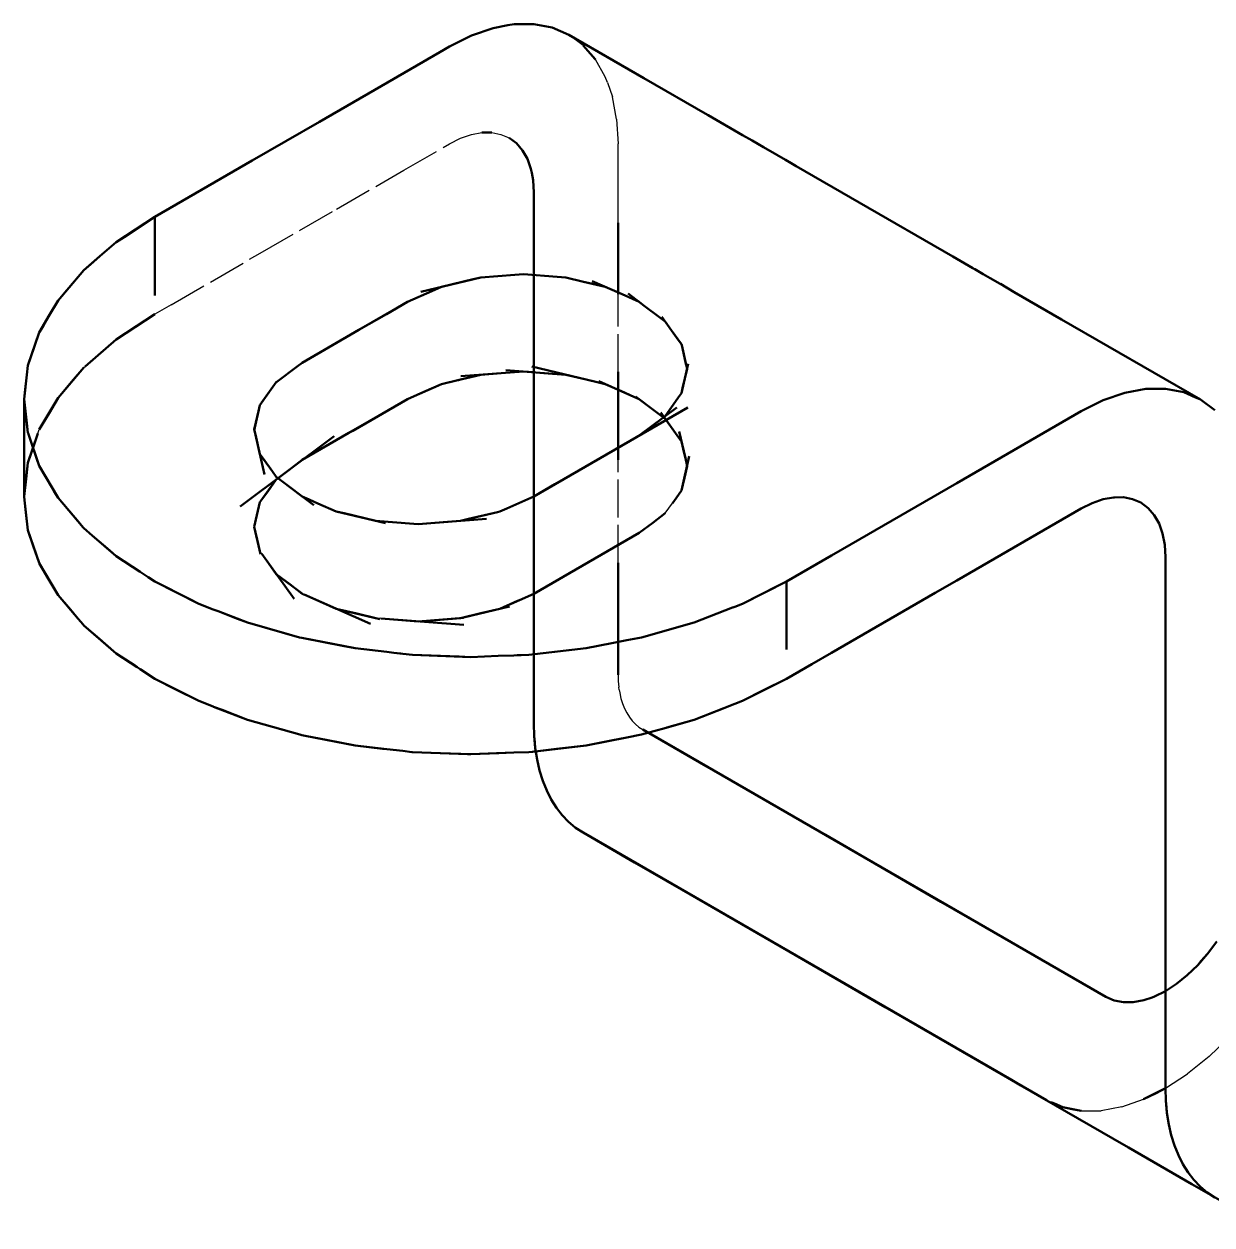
# Model space of a CAD drawing. Header units: millimetres. Extents: x 0 to 420, y 0 to 297.
# Drawn here: x 270.06 to 309.95, y 166.42 to 206.74 of the extents above; entities that cross this region are included whole.
import ezdxf

# ---------------------------------------------------------------- set-up
doc = ezdxf.new("R2010")
doc.units = ezdxf.units.MM
doc.linetypes.add('DASHED', pattern=[1.524, 1.27, -0.254])
doc.layers.add('OCULTA', color=8, linetype='DASHED', lineweight=25)
doc.layers.add('VISIBLE', color=7, linetype='CONTINUOUS', lineweight=50)

msp = doc.modelspace()

# ---------------------------------------------------------------- linework, layer by layer
at = {"layer": 'OCULTA'}
for p, q in [((288.84, 206.022), (288.352, 206.383)), ((289.578, 204.971), (289.251, 205.549)), ((289.648, 204.775), (289.578, 204.971)), ((289.648, 204.775), (289.816, 204.3)), ((289.961, 203.545), (289.816, 204.3)), ((289.961, 203.545), (290.009, 202.721)), ((284.352, 202.721), (284.721, 202.906)), ((284.721, 202.906), (284.957, 202.988)), ((284.957, 202.988), (285.084, 203.032)), ((285.084, 203.032), (285.434, 203.097)), ((285.766, 203.099), (286.074, 203.039)), ((286.074, 203.039), (286.351, 202.918)), ((282.811, 201.831), (284.352, 202.721)), ((290.009, 202.342), (290.009, 202.721)), ((290.009, 201.088), (290.009, 202.342)), ((280.549, 200.525), (282.811, 201.831)), ((290.009, 200.071), (290.009, 201.088)), ((277.993, 199.049), (280.549, 200.525)), ((274.996, 197.319), (277.993, 199.049)), ((290.009, 195.063), (290.009, 197.676)), ((274.996, 197.319), (274.452, 197.005)), ((272.069, 195.212), (272.11, 195.247)), ((270.526, 192.996), (270.57, 193.123)), ((290.009, 188.651), (290.009, 192.112)), ((291.59, 190.314), (291.835, 190.656)), ((278.042, 188.951), (277.979, 189.039)), ((279.469, 187.586), (279.402, 187.615)), ((282.045, 186.78), (281.868, 186.794)), ((290.009, 184.886), (290.015, 184.676)), ((290.015, 184.676), (290.033, 184.474)), ((290.046, 184.389), (290.033, 184.474)), ((290.046, 184.389), (290.063, 184.28)), ((290.063, 184.28), (290.105, 184.096)), ((290.105, 184.096), (290.159, 183.922)), ((290.159, 183.922), (290.224, 183.76)), ((290.224, 183.76), (290.301, 183.61)), ((290.301, 183.61), (290.388, 183.472)), ((290.388, 183.472), (290.485, 183.347)), ((290.485, 183.347), (290.593, 183.235)), ((290.593, 183.235), (290.711, 183.137)), ((290.711, 183.137), (290.837, 183.054)), ((309.858, 172.073), (310.425, 172.623)), ((309.858, 172.073), (309.132, 171.487)), ((308.393, 171.005), (309.132, 171.487)), ((304.393, 170.609), (304.553, 170.539)), ((306.929, 170.382), (307.655, 170.635)), ((305.565, 170.248), (306.229, 170.253)), ((306.929, 170.382), (306.229, 170.253))]:
    msp.add_line(p, q, dxfattribs=at)
at = {"layer": 'VISIBLE'}
for p, q in [((285.09, 206.357), (285.816, 206.609)), ((285.09, 206.357), (285.816, 206.609)), ((285.816, 206.609), (286.311, 206.701)), ((285.816, 206.609), (286.311, 206.701)), ((285.816, 206.609), (285.816, 206.609)), ((285.816, 206.609), (285.816, 206.609)), ((286.311, 206.701), (286.516, 206.739)), ((286.311, 206.701), (286.516, 206.739)), ((286.516, 206.739), (287.18, 206.744)), ((286.516, 206.739), (287.18, 206.744)), ((286.516, 206.739), (286.516, 206.739)), ((286.516, 206.739), (286.516, 206.739)), ((287.795, 206.625), (287.18, 206.744)), ((287.18, 206.744), (287.18, 206.744)), ((287.18, 206.744), (287.18, 206.744)), ((287.18, 206.744), (287.795, 206.625)), ((287.795, 206.625), (288.352, 206.383)), ((287.795, 206.625), (287.795, 206.625)), ((287.795, 206.625), (287.795, 206.625)), ((287.795, 206.625), (288.352, 206.383)), ((285.09, 206.357), (284.352, 205.987)), ((284.352, 205.987), (285.09, 206.357)), ((285.09, 206.357), (285.09, 206.357)), ((288.352, 206.383), (288.352, 206.383)), ((288.352, 206.383), (290.87, 204.929)), ((282.057, 204.662), (284.024, 205.797)), ((282.057, 204.662), (284.024, 205.797)), ((284.024, 205.797), (284.352, 205.987)), ((284.024, 205.797), (284.352, 205.987)), ((284.352, 205.987), (284.352, 205.987)), ((288.84, 206.022), (289.251, 205.549)), ((288.84, 206.022), (289.241, 205.56)), ((289.251, 205.549), (289.241, 205.56)), ((290.87, 204.929), (293.012, 203.692)), ((279.983, 203.464), (282.057, 204.662)), ((279.983, 203.464), (282.057, 204.662)), ((293.012, 203.692), (293.032, 203.681)), ((293.032, 203.681), (294.191, 203.012)), ((277.72, 202.158), (279.983, 203.464)), ((277.72, 202.158), (279.983, 203.464)), ((285.434, 203.097), (285.766, 203.099)), ((285.434, 203.097), (285.466, 203.098)), ((285.766, 203.099), (285.466, 203.098)), ((286.351, 202.918), (286.595, 202.738)), ((294.191, 203.012), (294.509, 202.828)), ((286.595, 202.738), (286.801, 202.502)), ((286.801, 202.502), (286.965, 202.214)), ((294.509, 202.828), (294.89, 202.608)), ((294.89, 202.608), (295.339, 202.349)), ((275.165, 200.682), (277.72, 202.158)), ((275.165, 200.682), (277.72, 202.158)), ((286.965, 202.214), (287.084, 201.877)), ((295.339, 202.349), (295.633, 202.179)), ((295.633, 202.179), (295.823, 202.07)), ((295.823, 202.07), (295.935, 202.005)), ((287.109, 201.745), (287.084, 201.877)), ((287.156, 201.5), (287.109, 201.745)), ((295.935, 202.005), (295.985, 201.976)), ((295.985, 201.976), (298.101, 200.754)), ((287.18, 201.088), (287.156, 201.5)), ((287.18, 199.455), (287.18, 201.088)), ((274.452, 200.271), (275.165, 200.682)), ((274.452, 200.271), (275.165, 200.682)), ((298.101, 200.754), (301.254, 198.934)), ((274.452, 200.271), (273.158, 199.419)), ((273.158, 199.419), (274.452, 200.271)), ((274.452, 200.271), (273.417, 199.59)), ((274.452, 197.633), (274.452, 200.271)), ((274.452, 200.243), (274.452, 200.271)), ((274.452, 200.271), (274.452, 200.271)), ((274.452, 200.243), (274.452, 198.582)), ((290.009, 197.676), (290.009, 200.071)), ((290.009, 200.071), (290.009, 199.588)), ((272.609, 198.945), (273.158, 199.419)), ((272.609, 198.945), (273.158, 199.419)), ((273.158, 199.419), (273.417, 199.59)), ((273.158, 199.419), (273.158, 199.419)), ((287.18, 199.309), (287.18, 199.455)), ((287.18, 196.696), (287.18, 199.309)), ((287.18, 199.309), (287.18, 197.303)), ((290.009, 197.676), (290.009, 199.588)), ((272.609, 198.945), (272.069, 198.478)), ((272.609, 198.945), (272.287, 198.666)), ((272.287, 198.666), (272.609, 198.945)), ((301.254, 198.934), (301.926, 198.546)), ((272.069, 198.478), (271.201, 197.462)), ((271.201, 197.462), (272.069, 198.478)), ((272.069, 198.478), (271.375, 197.665)), ((272.069, 198.478), (272.287, 198.666)), ((272.069, 198.478), (272.287, 198.666)), ((272.069, 198.478), (272.069, 198.478)), ((272.069, 198.478), (272.069, 198.478)), ((274.452, 197.633), (274.452, 198.582)), ((301.926, 198.546), (301.932, 198.542)), ((301.932, 198.542), (301.936, 198.54)), ((301.936, 198.54), (301.991, 198.508)), ((301.991, 198.508), (302.1, 198.446)), ((302.1, 198.446), (302.268, 198.348)), ((283.387, 197.754), (285.403, 198.235)), ((284.077, 197.918), (285.138, 198.172)), ((285.403, 198.235), (285.138, 198.172)), ((285.403, 198.235), (286.542, 198.322)), ((286.827, 198.343), (286.542, 198.322)), ((286.827, 198.343), (287.965, 198.257)), ((288.25, 198.235), (287.965, 198.257)), ((288.85, 198.092), (288.25, 198.235)), ((288.85, 198.092), (289.577, 197.918)), ((288.85, 198.092), (289.311, 197.982)), ((290.143, 197.667), (289.144, 198.11)), ((302.268, 198.348), (302.51, 198.209)), ((302.51, 198.209), (302.846, 198.015)), ((271.201, 197.462), (271.375, 197.665)), ((283.757, 197.777), (282.938, 197.413)), ((283.757, 197.777), (284.077, 197.918)), ((283.757, 197.777), (283.849, 197.817)), ((284.077, 197.918), (283.849, 197.817)), ((289.577, 197.918), (289.311, 197.982)), ((290.143, 197.667), (289.577, 197.918)), ((290.143, 197.667), (290.716, 197.413)), ((290.143, 197.667), (290.488, 197.514)), ((290.89, 197.282), (290.342, 197.694)), ((302.846, 198.015), (302.848, 198.014)), ((302.848, 198.014), (303.316, 197.743)), ((303.316, 197.743), (304.905, 196.826)), ((270.919, 196.982), (271.201, 197.462)), ((270.919, 196.982), (271.201, 197.462)), ((271.201, 197.462), (271.201, 197.462)), ((271.201, 197.462), (271.201, 197.462)), ((281.305, 196.471), (282.938, 197.413)), ((282.938, 197.413), (282.23, 197.005)), ((287.18, 196.696), (287.18, 197.303)), ((290.716, 197.413), (290.488, 197.514)), ((290.89, 197.282), (290.716, 197.413)), ((291.413, 196.889), (290.89, 197.282)), ((270.919, 196.982), (270.57, 196.389)), ((270.57, 196.389), (270.919, 196.982)), ((270.919, 196.982), (270.696, 196.603)), ((274.452, 197.005), (273.158, 196.153)), ((274.452, 197.005), (273.831, 196.596)), ((281.305, 196.471), (282.23, 197.005)), ((291.413, 196.889), (291.59, 196.756)), ((291.413, 196.889), (291.415, 196.887)), ((291.59, 196.756), (291.415, 196.887)), ((291.806, 196.455), (291.481, 196.908)), ((304.905, 196.826), (309.565, 194.136)), ((270.57, 196.389), (270.696, 196.603)), ((273.158, 196.153), (273.831, 196.596)), ((281.305, 196.471), (279.402, 195.372)), ((287.18, 193.745), (287.18, 196.696)), ((291.806, 196.455), (291.59, 196.756)), ((291.806, 196.455), (292.139, 195.99)), ((291.806, 196.455), (292.029, 196.143)), ((270.57, 196.389), (270.188, 195.278)), ((270.57, 196.389), (270.264, 195.5)), ((270.264, 195.5), (270.57, 196.389)), ((270.57, 196.389), (270.57, 196.389)), ((270.57, 196.389), (270.57, 196.389)), ((272.11, 195.247), (273.158, 196.153)), ((273.158, 196.153), (272.635, 195.701)), ((292.139, 195.99), (292.029, 196.143)), ((272.11, 195.247), (272.635, 195.701)), ((292.145, 195.963), (292.139, 195.99)), ((292.297, 195.296), (292.145, 195.963)), ((292.145, 195.963), (292.289, 195.332)), ((270.151, 194.961), (270.188, 195.278)), ((270.151, 194.961), (270.188, 195.278)), ((270.188, 195.278), (270.264, 195.5)), ((270.188, 195.278), (270.264, 195.5)), ((270.188, 195.278), (270.188, 195.278)), ((270.188, 195.278), (270.188, 195.278)), ((271.201, 194.196), (272.069, 195.212)), ((272.069, 195.212), (271.652, 194.724)), ((278.546, 194.729), (279.227, 195.241)), ((279.402, 195.372), (279.227, 195.241)), ((289.263, 194.727), (287.112, 195.241)), ((292.364, 195.331), (292.139, 194.346)), ((292.297, 195.296), (292.289, 195.332)), ((292.297, 195.296), (292.327, 195.168)), ((270.151, 194.961), (270.058, 194.147)), ((270.058, 194.147), (270.151, 194.961)), ((270.151, 194.961), (270.084, 194.373)), ((284.077, 194.652), (284.713, 194.804)), ((284.585, 194.774), (285.403, 194.969)), ((284.713, 194.804), (284.647, 194.788)), ((285.403, 194.969), (284.713, 194.804)), ((285.403, 194.969), (284.713, 194.804)), ((286.827, 195.077), (284.724, 194.918)), ((285.403, 194.969), (286.086, 195.021)), ((286.086, 195.021), (285.403, 194.969)), ((285.403, 194.969), (285.403, 194.969)), ((285.403, 194.969), (285.403, 194.969)), ((286.827, 195.077), (286.086, 195.021)), ((286.827, 195.077), (286.086, 195.021)), ((288.25, 194.969), (286.236, 195.122)), ((286.827, 195.077), (287.51, 195.025)), ((287.18, 195.05), (286.827, 195.077)), ((286.827, 195.077), (286.827, 195.077)), ((286.827, 195.077), (286.827, 195.077)), ((287.18, 193.745), (287.18, 195.05)), ((287.18, 195.05), (287.18, 195.05)), ((287.18, 195.05), (287.18, 195.05)), ((287.18, 195.05), (287.18, 195.05)), ((287.18, 195.05), (287.18, 195.05)), ((287.18, 195.05), (287.18, 195.05)), ((287.18, 195.05), (287.18, 195.05)), ((287.18, 195.05), (287.18, 195.05)), ((287.18, 195.05), (287.18, 195.05)), ((287.18, 195.05), (287.18, 195.05)), ((287.18, 195.05), (287.18, 195.05)), ((287.18, 195.05), (287.18, 195.05)), ((287.18, 195.05), (287.18, 195.05)), ((287.18, 195.05), (287.18, 195.05)), ((287.18, 195.05), (287.18, 195.05)), ((287.18, 195.05), (287.18, 195.05)), ((288.25, 194.969), (287.51, 195.025)), ((288.25, 194.969), (288.887, 194.817)), ((289.263, 194.727), (288.887, 194.817)), ((290.009, 192.112), (290.009, 195.063)), ((290.009, 195.063), (290.009, 192.977)), ((292.327, 195.168), (292.177, 194.511)), ((271.201, 194.196), (271.652, 194.724)), ((277.979, 193.949), (278.418, 194.561)), ((278.527, 194.714), (278.022, 194.009)), ((278.527, 194.714), (278.418, 194.561)), ((278.546, 194.729), (278.527, 194.714)), ((282.938, 194.147), (283.484, 194.39)), ((284.077, 194.652), (283.06, 194.202)), ((284.077, 194.652), (283.484, 194.39)), ((284.585, 194.774), (284.077, 194.652)), ((284.077, 194.652), (284.077, 194.652)), ((284.077, 194.652), (284.077, 194.652)), ((284.647, 194.788), (284.585, 194.774)), ((289.577, 194.652), (289.263, 194.727)), ((290.542, 194.225), (289.361, 194.748)), ((289.577, 194.652), (290.123, 194.41)), ((290.542, 194.225), (290.123, 194.41)), ((292.139, 194.346), (292.177, 194.511)), ((307.729, 194.492), (307.029, 194.362)), ((308.393, 194.497), (307.729, 194.492)), ((309.009, 194.378), (308.393, 194.497)), ((270.058, 194.147), (270.084, 194.373)), ((270.058, 194.147), (270.065, 194.086)), ((270.058, 194.147), (270.162, 193.243)), ((270.058, 190.881), (270.058, 194.147)), ((270.058, 194.147), (270.058, 194.147)), ((270.065, 194.086), (270.188, 193.017)), ((270.57, 193.123), (271.201, 194.196)), ((271.201, 194.196), (270.898, 193.681)), ((280.972, 193.012), (282.938, 194.147)), ((282.938, 194.147), (281.099, 193.086)), ((282.938, 194.147), (281.099, 193.086)), ((283.06, 194.202), (282.938, 194.147)), ((282.938, 194.147), (282.938, 194.147)), ((290.716, 194.147), (290.542, 194.225)), ((291.359, 193.663), (290.594, 194.239)), ((290.716, 194.147), (291.136, 193.832)), ((292.043, 194.213), (291.7, 193.733)), ((292.043, 194.213), (291.801, 193.874)), ((292.043, 194.213), (292.139, 194.346)), ((306.303, 194.11), (305.565, 193.739)), ((307.029, 194.362), (306.303, 194.11)), ((309.405, 194.205), (309.009, 194.378)), ((309.405, 194.205), (309.565, 194.136)), ((310.053, 193.775), (309.565, 194.136)), ((309.565, 194.136), (309.565, 194.136)), ((309.565, 194.136), (310.053, 193.775)), ((270.57, 193.123), (270.898, 193.681)), ((277.783, 193.089), (277.979, 193.949)), ((277.791, 193.127), (277.941, 193.784)), ((277.979, 193.949), (277.941, 193.784)), ((292.354, 193.868), (287.18, 190.881)), ((287.18, 190.284), (287.18, 193.745)), ((287.18, 190.881), (287.18, 193.745)), ((291.978, 193.872), (290.716, 192.923)), ((291.59, 193.58), (290.891, 193.054)), ((291.359, 193.663), (291.136, 193.832)), ((291.59, 193.49), (291.359, 193.663)), ((291.936, 193.008), (291.444, 193.694)), ((291.801, 193.874), (291.59, 193.58)), ((291.59, 193.58), (291.7, 193.733)), ((301.387, 191.327), (305.565, 193.739)), ((270.188, 193.017), (270.162, 193.243)), ((291.59, 193.49), (291.854, 193.122)), ((270.193, 193.001), (270.188, 193.017)), ((270.188, 192.012), (270.526, 192.996)), ((270.193, 193.001), (270.57, 191.906)), ((270.193, 193.001), (270.494, 192.128)), ((270.526, 192.996), (270.387, 192.589)), ((277.315, 190.537), (280.469, 192.908)), ((277.799, 193.093), (277.791, 193.127)), ((278.135, 191.618), (277.799, 193.093)), ((277.799, 193.093), (277.829, 192.962)), ((277.979, 192.305), (277.829, 192.962)), ((280.972, 193.012), (279.402, 192.106)), ((280.972, 193.012), (279.402, 192.106)), ((280.972, 193.012), (281.099, 193.086)), ((281.099, 193.086), (280.972, 193.012)), ((290.716, 192.923), (287.887, 191.29)), ((290.009, 192.112), (290.009, 192.977)), ((290.716, 192.923), (290.891, 193.054)), ((291.936, 193.008), (291.854, 193.122)), ((292.139, 192.724), (291.936, 193.008)), ((292.268, 192.16), (292.062, 193.063)), ((270.188, 192.012), (270.387, 192.589)), ((292.139, 192.724), (292.229, 192.329)), ((270.058, 190.881), (270.188, 192.012)), ((270.188, 192.012), (270.126, 191.469)), ((270.57, 191.906), (270.494, 192.128)), ((278.403, 191.713), (277.979, 192.305)), ((277.979, 192.305), (278.088, 192.152)), ((278.403, 191.713), (278.088, 192.152)), ((279.402, 192.106), (278.947, 191.764)), ((279.402, 192.106), (278.947, 191.764)), ((279.402, 192.106), (279.402, 192.106)), ((292.139, 191.08), (292.401, 192.23)), ((292.268, 192.16), (292.229, 192.329)), ((292.327, 191.902), (292.268, 192.16)), ((270.989, 191.195), (270.57, 191.906)), ((278.403, 191.713), (278.527, 191.539)), ((278.527, 191.448), (278.947, 191.764)), ((278.947, 191.764), (278.588, 191.494)), ((292.327, 191.902), (292.237, 191.508)), ((270.058, 190.881), (270.126, 191.469)), ((270.989, 191.195), (271.201, 190.833)), ((270.989, 191.195), (271.075, 191.048)), ((278.014, 190.732), (278.527, 191.448)), ((278.527, 191.448), (278.242, 191.05)), ((279.791, 190.589), (278.527, 191.539)), ((278.527, 191.539), (278.702, 191.408)), ((278.588, 191.494), (278.588, 191.494)), ((278.588, 191.494), (278.588, 191.494)), ((278.588, 191.494), (278.588, 191.494)), ((278.588, 191.494), (278.588, 191.494)), ((278.588, 191.494), (278.588, 191.494)), ((278.588, 191.494), (278.588, 191.494)), ((278.588, 191.494), (278.588, 191.494)), ((278.588, 191.494), (278.588, 191.494)), ((278.588, 191.494), (278.588, 191.494)), ((278.588, 191.494), (278.588, 191.494)), ((278.588, 191.494), (278.588, 191.494)), ((278.588, 191.494), (278.588, 191.494)), ((278.588, 191.494), (278.588, 191.494)), ((278.588, 191.494), (278.588, 191.494)), ((278.588, 191.494), (278.588, 191.494)), ((278.588, 191.494), (278.588, 191.494)), ((278.588, 191.494), (278.588, 191.494)), ((278.588, 191.494), (278.588, 191.494)), ((278.588, 191.494), (278.588, 191.494)), ((278.588, 191.494), (278.702, 191.408)), ((279.402, 190.881), (278.702, 191.408)), ((278.702, 191.408), (279.402, 190.881)), ((287.18, 190.881), (287.887, 191.29)), ((292.139, 191.08), (292.237, 191.508)), ((301.387, 191.327), (297.832, 189.274)), ((270.072, 190.758), (270.058, 190.881)), ((270.072, 190.758), (270.058, 190.881)), ((270.058, 190.881), (270.058, 190.881)), ((270.188, 189.751), (270.072, 190.758)), ((270.072, 190.758), (270.12, 190.339)), ((270.188, 189.751), (270.072, 190.758)), ((271.201, 190.833), (271.075, 191.048)), ((271.201, 190.833), (272.047, 189.842)), ((271.201, 190.833), (271.895, 190.02)), ((278.014, 190.732), (278.242, 191.05)), ((279.928, 190.648), (279.402, 190.881)), ((279.402, 190.881), (279.63, 190.78)), ((279.402, 190.881), (279.402, 190.881)), ((279.402, 190.881), (279.402, 190.881)), ((279.402, 190.881), (279.928, 190.648)), ((279.928, 190.648), (279.63, 190.78)), ((287.18, 190.881), (286.269, 190.477)), ((286.269, 190.477), (287.18, 190.881)), ((287.18, 190.881), (287.18, 190.881)), ((287.18, 190.881), (287.18, 190.881)), ((287.18, 190.881), (287.18, 190.881)), ((287.18, 190.881), (287.18, 190.881)), ((287.18, 190.881), (287.18, 190.881)), ((287.18, 190.881), (287.18, 190.881)), ((287.18, 190.881), (287.18, 190.881)), ((287.18, 190.881), (287.18, 190.881)), ((287.18, 190.881), (287.18, 190.881)), ((287.18, 190.881), (287.18, 190.881)), ((287.18, 190.881), (287.18, 190.881)), ((287.18, 190.881), (287.18, 190.881)), ((292.139, 191.08), (291.876, 190.713)), ((305.934, 190.658), (306.297, 190.785)), ((306.297, 190.785), (306.648, 190.85)), ((306.648, 190.85), (306.979, 190.852)), ((306.648, 190.85), (306.68, 190.85)), ((306.979, 190.852), (306.68, 190.85)), ((306.979, 190.852), (307.287, 190.792)), ((307.287, 190.792), (307.565, 190.671)), ((277.979, 190.683), (277.881, 190.255)), ((278.014, 190.732), (277.979, 190.683)), ((279.928, 190.648), (280.541, 190.376)), ((279.928, 190.648), (280.541, 190.376)), ((282.196, 189.981), (280.541, 190.376)), ((280.541, 190.376), (280.806, 190.313)), ((280.541, 190.376), (280.541, 190.376)), ((280.541, 190.376), (280.541, 190.376)), ((280.541, 190.376), (280.806, 190.313)), ((285.955, 190.356), (284.715, 190.06)), ((284.715, 190.06), (285.955, 190.356)), ((285.955, 190.356), (284.98, 190.123)), ((285.955, 190.356), (286.041, 190.376)), ((285.955, 190.356), (286.041, 190.376)), ((286.041, 190.376), (286.269, 190.477)), ((286.041, 190.376), (286.269, 190.477)), ((286.041, 190.376), (286.041, 190.376)), ((286.041, 190.376), (286.041, 190.376)), ((291.835, 190.656), (291.876, 190.713)), ((301.387, 188.061), (305.565, 190.473)), ((305.565, 190.473), (305.934, 190.658)), ((307.565, 190.671), (307.809, 190.491)), ((307.809, 190.491), (308.014, 190.254)), ((270.188, 189.751), (270.12, 190.339)), ((272.047, 189.842), (271.895, 190.02)), ((277.791, 189.861), (277.881, 190.255)), ((281.868, 190.06), (280.806, 190.313)), ((280.806, 190.313), (281.868, 190.06)), ((282.285, 190.028), (281.868, 190.06)), ((281.868, 190.06), (282.152, 190.038)), ((281.868, 190.06), (281.868, 190.06)), ((281.868, 190.06), (281.868, 190.06)), ((281.868, 190.06), (282.152, 190.038)), ((282.285, 190.028), (282.152, 190.038)), ((282.152, 190.038), (282.285, 190.028)), ((282.285, 190.028), (283.291, 189.951)), ((282.285, 190.028), (283.291, 189.951)), ((285.593, 190.126), (283.291, 189.951)), ((283.291, 189.951), (284.285, 190.027)), ((283.291, 189.951), (283.576, 189.973)), ((283.291, 189.951), (283.291, 189.951)), ((283.291, 189.951), (283.291, 189.951)), ((284.715, 190.06), (283.576, 189.973)), ((284.285, 190.027), (284.715, 190.06)), ((284.715, 190.06), (284.98, 190.123)), ((284.715, 190.06), (284.715, 190.06)), ((284.715, 190.06), (284.715, 190.06)), ((287.18, 186.044), (287.18, 190.284)), ((287.18, 190.284), (287.18, 190.235)), ((287.18, 186.044), (287.18, 190.235)), ((290.716, 189.657), (291.171, 189.999)), ((291.59, 190.314), (291.171, 189.999)), ((308.014, 190.254), (308.178, 189.966)), ((308.178, 189.966), (308.297, 189.63)), ((270.565, 188.655), (270.188, 189.751)), ((270.188, 189.751), (270.371, 189.218)), ((270.371, 189.218), (270.188, 189.751)), ((270.188, 189.751), (270.188, 189.751)), ((270.188, 189.751), (270.188, 189.751)), ((272.047, 189.842), (272.069, 189.817)), ((272.352, 189.572), (272.069, 189.817)), ((272.352, 189.572), (273.158, 188.875)), ((272.352, 189.572), (272.94, 189.064)), ((278.002, 188.937), (277.791, 189.861)), ((277.791, 189.861), (277.889, 189.433)), ((290.716, 189.657), (289.019, 188.677)), ((308.297, 189.63), (308.369, 189.252)), ((270.565, 188.655), (270.371, 189.218)), ((270.565, 188.655), (270.371, 189.218)), ((277.979, 189.039), (277.889, 189.433)), ((297.832, 189.274), (297.177, 188.896)), ((308.393, 188.84), (308.369, 189.252)), ((273.158, 188.875), (272.94, 189.064)), ((273.158, 188.875), (273.964, 188.345)), ((279.127, 187.437), (278.042, 188.951)), ((278.042, 188.951), (278.264, 188.641)), ((297.177, 188.896), (295.665, 188.024)), ((308.393, 187.207), (308.393, 188.84)), ((270.57, 188.64), (270.565, 188.655)), ((270.57, 188.64), (270.565, 188.655)), ((271.201, 187.567), (270.57, 188.64)), ((270.57, 188.64), (270.873, 188.125)), ((270.873, 188.125), (270.57, 188.64)), ((270.57, 188.64), (270.57, 188.64)), ((270.57, 188.64), (270.57, 188.64)), ((274.23, 188.17), (273.964, 188.345)), ((273.964, 188.345), (274.193, 188.194)), ((278.527, 188.273), (278.264, 188.641)), ((287.18, 187.615), (289.019, 188.677)), ((290.009, 188.651), (290.009, 184.886)), ((290.009, 188.651), (290.009, 185.832)), ((271.201, 187.567), (270.873, 188.125)), ((271.201, 187.567), (270.873, 188.125)), ((274.23, 188.17), (274.193, 188.194)), ((274.23, 188.17), (274.452, 188.024)), ((274.452, 188.024), (275.927, 187.277)), ((274.452, 188.024), (275.632, 187.426)), ((279.452, 187.578), (278.527, 188.273)), ((278.527, 188.273), (278.982, 187.931)), ((295.665, 188.024), (294.19, 187.277)), ((295.665, 188.024), (295.37, 187.874)), ((295.665, 187.996), (295.665, 188.024)), ((295.665, 188.024), (295.665, 185.74)), ((295.665, 187.996), (295.665, 186.334)), ((300.66, 187.641), (301.387, 188.061)), ((271.881, 186.771), (271.201, 187.567)), ((271.201, 187.567), (271.617, 187.079)), ((271.881, 186.771), (271.201, 187.567)), ((271.201, 187.567), (271.201, 187.567)), ((271.201, 187.567), (271.201, 187.567)), ((279.402, 187.615), (278.982, 187.931)), ((281.698, 186.598), (279.469, 187.586)), ((279.469, 187.586), (279.994, 187.353)), ((286.697, 187.401), (287.18, 187.615)), ((294.19, 187.277), (295.37, 187.874)), ((300.66, 187.641), (297.177, 185.63)), ((275.927, 187.277), (275.632, 187.426)), ((275.927, 187.277), (276.414, 187.089)), ((280.541, 187.11), (279.994, 187.353)), ((286.357, 187.186), (284.819, 186.818)), ((286.697, 187.401), (286.041, 187.11)), ((286.041, 187.11), (286.633, 187.373)), ((286.697, 187.401), (286.633, 187.373)), ((293.852, 187.146), (292.559, 186.647)), ((293.852, 187.146), (293.934, 187.178)), ((293.852, 187.146), (293.864, 187.151)), ((293.934, 187.178), (293.864, 187.151)), ((293.934, 187.178), (294.19, 187.277)), ((308.393, 187.207), (308.393, 183.176)), ((308.393, 187.207), (308.393, 185.056)), ((271.881, 186.771), (271.617, 187.079)), ((272.047, 186.576), (271.881, 186.771)), ((272.047, 186.576), (271.881, 186.771)), ((276.579, 187.025), (276.414, 187.089)), ((276.579, 187.025), (277.559, 186.647)), ((276.579, 187.025), (277.232, 186.773)), ((277.559, 186.647), (277.232, 186.773)), ((282.007, 186.76), (280.541, 187.11)), ((280.541, 187.11), (281.231, 186.946)), ((281.868, 186.794), (281.231, 186.946)), ((282.045, 186.78), (284.826, 186.569)), ((282.045, 186.78), (282.608, 186.737)), ((283.291, 186.685), (282.608, 186.737)), ((283.291, 186.685), (284.819, 186.802)), ((283.291, 186.685), (284.031, 186.742)), ((284.715, 186.794), (284.031, 186.742)), ((284.715, 186.794), (285.404, 186.958)), ((284.715, 186.794), (284.819, 186.818)), ((286.041, 187.11), (285.404, 186.958)), ((272.047, 186.576), (272.069, 186.551)), ((272.069, 186.551), (272.047, 186.576)), ((273.158, 185.609), (272.069, 186.551)), ((272.069, 186.551), (272.592, 186.099)), ((272.592, 186.099), (272.069, 186.551)), ((272.069, 186.551), (272.069, 186.551)), ((272.069, 186.551), (272.069, 186.551)), ((279.313, 186.148), (277.559, 186.647)), ((277.559, 186.647), (278.967, 186.247)), ((290.799, 186.147), (292.559, 186.647)), ((290.799, 186.147), (292.207, 186.547)), ((292.559, 186.647), (292.207, 186.547)), ((295.665, 186.334), (295.665, 185.74)), ((273.158, 185.609), (272.592, 186.099)), ((273.158, 185.609), (272.592, 186.099)), ((279.313, 186.148), (278.967, 186.247)), ((279.313, 186.148), (279.319, 186.147)), ((279.319, 186.147), (279.386, 186.133)), ((279.386, 186.133), (281.177, 185.782)), ((279.386, 186.133), (280.805, 185.855)), ((287.18, 183.253), (287.18, 186.044)), ((289.8, 185.951), (288.941, 185.782)), ((289.8, 185.951), (290.302, 186.049)), ((290.302, 186.049), (290.799, 186.147)), ((290.302, 186.049), (290.428, 186.074)), ((290.799, 186.147), (290.428, 186.074)), ((273.862, 185.146), (273.158, 185.609)), ((273.158, 185.609), (273.779, 185.2)), ((273.158, 185.609), (273.158, 185.609)), ((273.779, 185.2), (273.158, 185.609)), ((281.177, 185.782), (280.805, 185.855)), ((281.177, 185.782), (282.244, 185.66)), ((282.476, 185.633), (282.244, 185.66)), ((282.476, 185.633), (282.784, 185.598)), ((282.476, 185.633), (282.716, 185.606)), ((282.784, 185.598), (282.716, 185.606)), ((282.784, 185.598), (283.101, 185.561)), ((283.101, 185.561), (285.059, 185.487)), ((283.101, 185.561), (284.667, 185.502)), ((285.981, 185.522), (285.059, 185.487)), ((285.981, 185.522), (286.503, 185.542)), ((286.503, 185.542), (287.017, 185.561)), ((286.503, 185.542), (286.625, 185.547)), ((287.017, 185.561), (286.625, 185.547)), ((287.017, 185.561), (288.941, 185.782)), ((287.017, 185.561), (288.556, 185.738)), ((288.941, 185.782), (288.556, 185.738)), ((290.009, 184.886), (290.009, 185.832)), ((296.516, 185.249), (297.177, 185.63)), ((273.862, 185.146), (273.779, 185.2)), ((273.862, 185.146), (273.779, 185.2)), ((273.964, 185.079), (273.862, 185.146)), ((273.964, 185.079), (273.862, 185.146)), ((285.059, 185.487), (284.667, 185.502)), ((296.516, 185.249), (295.665, 184.758)), ((273.964, 185.079), (274.452, 184.758)), ((274.452, 184.758), (273.964, 185.079)), ((275.927, 184.011), (274.452, 184.758)), ((274.452, 184.758), (275.16, 184.399)), ((275.927, 184.011), (274.452, 184.758)), ((274.452, 184.758), (274.452, 184.758)), ((295.665, 184.758), (294.19, 184.011)), ((295.665, 184.758), (294.898, 184.369)), ((308.393, 183.176), (308.393, 185.056)), ((275.927, 184.011), (275.16, 184.399)), ((294.19, 184.011), (294.898, 184.369)), ((276.414, 183.823), (275.927, 184.011)), ((276.414, 183.823), (275.927, 184.011)), ((275.927, 184.011), (275.927, 184.011)), ((293.934, 183.912), (292.559, 183.381)), ((293.934, 183.912), (293.342, 183.683)), ((293.934, 183.912), (294.19, 184.011)), ((276.42, 183.82), (276.414, 183.823)), ((276.42, 183.82), (276.414, 183.823)), ((277.559, 183.381), (276.42, 183.82)), ((276.42, 183.82), (276.71, 183.709)), ((277.559, 183.381), (276.42, 183.82)), ((277.559, 183.381), (276.71, 183.709)), ((292.559, 183.381), (293.342, 183.683)), ((279.319, 182.881), (277.559, 183.381)), ((277.559, 183.381), (278.403, 183.141)), ((279.319, 182.881), (277.559, 183.381)), ((277.559, 183.381), (277.559, 183.381)), ((279.319, 182.881), (278.403, 183.141)), ((287.192, 182.833), (287.18, 183.253)), ((291.622, 183.115), (290.799, 182.881)), ((292.559, 183.381), (291.622, 183.115)), ((291.622, 183.115), (291.644, 183.121)), ((292.559, 183.381), (291.644, 183.121)), ((308.393, 183.176), (308.393, 178.392)), ((279.386, 182.867), (279.319, 182.881)), ((279.386, 182.867), (279.319, 182.881)), ((279.319, 182.881), (279.319, 182.881)), ((279.503, 182.844), (279.386, 182.867)), ((279.503, 182.844), (279.386, 182.867)), ((281.177, 182.516), (279.503, 182.844)), ((279.503, 182.844), (280.211, 182.706)), ((281.177, 182.516), (279.503, 182.844)), ((281.177, 182.516), (280.211, 182.706)), ((287.192, 182.833), (287.228, 182.428)), ((287.192, 182.833), (287.211, 182.624)), ((290.302, 182.783), (288.941, 182.516)), ((288.941, 182.516), (289.833, 182.691)), ((290.302, 182.783), (289.833, 182.691)), ((290.302, 182.783), (290.799, 182.881)), ((290.837, 183.054), (306.394, 174.073)), ((290.837, 183.054), (292.964, 181.827)), ((282.244, 182.394), (281.177, 182.516)), ((281.177, 182.516), (282.1, 182.41)), ((282.244, 182.394), (281.177, 182.516)), ((281.177, 182.516), (281.177, 182.516)), ((282.244, 182.394), (282.1, 182.41)), ((282.244, 182.394), (282.784, 182.332)), ((282.784, 182.332), (282.244, 182.394)), ((283.083, 182.298), (282.784, 182.332)), ((283.083, 182.298), (282.784, 182.332)), ((283.101, 182.295), (283.083, 182.298)), ((283.101, 182.295), (283.083, 182.298)), ((283.101, 182.295), (284.953, 182.225)), ((283.101, 182.295), (284.041, 182.26)), ((284.041, 182.26), (283.101, 182.295)), ((283.101, 182.295), (283.101, 182.295)), ((286.503, 182.276), (287.017, 182.295)), ((287.017, 182.295), (286.503, 182.276)), ((287.132, 182.309), (287.017, 182.295)), ((287.132, 182.309), (287.017, 182.295)), ((287.017, 182.295), (287.017, 182.295)), ((288.941, 182.516), (287.132, 182.309)), ((287.132, 182.309), (287.94, 182.402)), ((287.245, 182.322), (287.132, 182.309)), ((287.228, 182.428), (287.211, 182.624)), ((287.289, 182.041), (287.228, 182.428)), ((287.289, 182.041), (287.245, 182.322)), ((287.245, 182.322), (287.245, 182.322)), ((287.245, 182.322), (287.245, 182.322)), ((287.245, 182.322), (287.245, 182.322)), ((287.245, 182.322), (287.245, 182.322)), ((287.245, 182.322), (287.245, 182.322)), ((287.245, 182.322), (287.245, 182.322)), ((287.245, 182.322), (287.245, 182.322)), ((287.245, 182.322), (287.245, 182.322)), ((287.245, 182.322), (287.245, 182.322)), ((287.245, 182.322), (287.245, 182.322)), ((287.245, 182.322), (287.245, 182.322)), ((287.245, 182.322), (287.245, 182.322)), ((287.245, 182.322), (287.245, 182.322)), ((287.245, 182.322), (287.245, 182.322)), ((287.245, 182.322), (287.245, 182.322)), ((287.245, 182.322), (287.245, 182.322)), ((288.941, 182.516), (287.94, 182.402)), ((285.059, 182.221), (284.041, 182.26)), ((285.059, 182.221), (284.041, 182.26)), ((284.953, 182.225), (285.059, 182.221)), ((286.503, 182.276), (285.059, 182.221)), ((286.503, 182.276), (285.059, 182.221)), ((285.059, 182.221), (285.999, 182.257)), ((285.059, 182.221), (285.059, 182.221)), ((286.503, 182.276), (285.999, 182.257)), ((287.289, 182.041), (287.373, 181.673)), ((287.373, 181.673), (287.289, 182.041)), ((287.289, 182.041), (287.289, 182.041)), ((287.481, 181.326), (287.373, 181.673)), ((287.481, 181.326), (287.373, 181.673)), ((287.373, 181.673), (287.373, 181.673)), ((292.964, 181.827), (296.974, 179.511)), ((287.481, 181.326), (287.611, 181.001)), ((287.611, 181.001), (287.481, 181.326)), ((287.481, 181.326), (287.481, 181.326)), ((287.764, 180.701), (287.611, 181.001)), ((287.764, 180.701), (287.611, 181.001)), ((287.611, 181.001), (287.611, 181.001)), ((287.764, 180.701), (287.938, 180.424)), ((287.938, 180.424), (287.764, 180.701)), ((287.764, 180.701), (287.764, 180.701)), ((288.133, 180.174), (287.938, 180.424)), ((288.133, 180.174), (287.938, 180.424)), ((287.938, 180.424), (287.938, 180.424)), ((288.133, 180.174), (288.349, 179.951)), ((288.349, 179.951), (288.133, 180.174)), ((288.133, 180.174), (288.133, 180.174)), ((288.571, 179.767), (288.349, 179.951)), ((288.571, 179.767), (288.349, 179.951)), ((288.349, 179.951), (288.349, 179.951)), ((288.584, 179.756), (288.571, 179.767)), ((288.584, 179.756), (288.571, 179.767)), ((288.584, 179.756), (288.837, 179.59)), ((288.837, 179.59), (288.584, 179.756)), ((288.584, 179.756), (288.584, 179.756)), ((304.393, 170.609), (288.837, 179.59)), ((288.837, 179.59), (290.565, 178.593)), ((303.218, 171.288), (288.837, 179.59)), ((288.837, 179.59), (288.837, 179.59)), ((296.974, 179.511), (300.852, 177.272)), ((290.565, 178.593), (294.843, 176.123)), ((308.393, 178.392), (308.393, 171.449)), ((308.393, 178.392), (308.393, 177.988)), ((308.393, 171.449), (308.393, 177.988)), ((300.852, 177.272), (304.723, 175.037)), ((294.843, 176.123), (298.983, 173.732)), ((310.115, 175.94), (309.808, 175.526)), ((309.808, 175.526), (309.476, 175.145)), ((309.808, 175.526), (309.596, 175.282)), ((306.394, 174.073), (304.723, 175.037)), ((309.476, 175.145), (309.125, 174.805)), ((309.476, 175.145), (309.596, 175.282)), ((309.125, 174.805), (308.763, 174.512)), ((308.393, 174.271), (308.024, 174.086)), ((308.763, 174.512), (308.393, 174.271)), ((306.394, 174.073), (306.672, 173.952)), ((306.672, 173.952), (306.979, 173.893)), ((306.979, 173.893), (307.311, 173.895)), ((307.311, 173.895), (307.662, 173.96)), ((307.662, 173.96), (307.942, 174.057)), ((307.942, 174.057), (308.024, 174.086)), ((298.983, 173.732), (303.122, 171.343)), ((308.393, 171.449), (308.393, 171.005)), ((303.122, 171.343), (303.538, 171.103)), ((303.538, 171.103), (303.218, 171.288)), ((303.538, 171.103), (304.121, 170.766)), ((304.704, 170.429), (303.538, 171.103)), ((308.393, 171.005), (307.655, 170.635)), ((308.393, 171.005), (308.076, 170.846)), ((308.393, 171.005), (308.405, 170.585)), ((304.393, 170.609), (304.121, 170.766)), ((307.655, 170.635), (308.076, 170.846)), ((304.553, 170.539), (304.95, 170.367)), ((304.553, 170.539), (304.669, 170.489)), ((304.95, 170.367), (304.669, 170.489)), ((306.621, 169.323), (304.704, 170.429)), ((305.565, 170.248), (304.95, 170.367)), ((304.95, 170.367), (305.263, 170.306)), ((305.565, 170.248), (305.263, 170.306)), ((308.405, 170.585), (308.441, 170.181)), ((308.405, 170.585), (308.424, 170.376)), ((308.441, 170.181), (308.424, 170.376)), ((308.441, 170.181), (308.502, 169.794)), ((308.502, 169.794), (308.586, 169.426)), ((308.586, 169.426), (308.694, 169.079)), ((307.154, 169.015), (306.621, 169.323)), ((309.274, 167.791), (307.154, 169.015)), ((308.694, 169.079), (308.824, 168.754)), ((308.824, 168.754), (308.977, 168.453)), ((308.977, 168.453), (309.151, 168.177)), ((309.151, 168.177), (309.347, 167.926)), ((311.657, 166.415), (309.274, 167.791)), ((309.347, 167.926), (309.562, 167.704)), ((309.562, 167.704), (309.797, 167.509)), ((309.797, 167.509), (310.05, 167.343))]:
    msp.add_line(p, q, dxfattribs=at)

doc.saveas('drawing.dxf')
